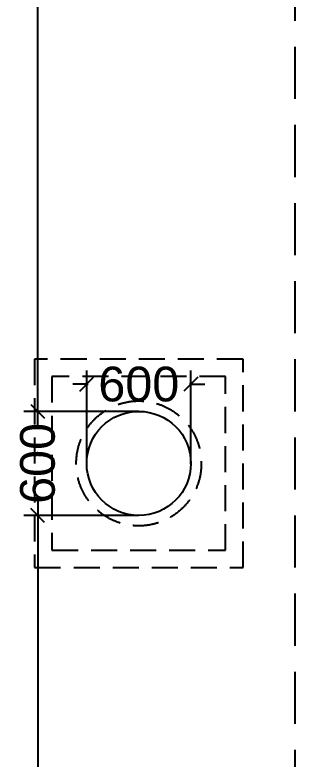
# Model space of a CAD drawing. Extents: x 6345096 to 6738923, y -6490958 to -6305885.
# Drawn here: x 6605836 to 6607450, y -6462958 to -6458670 of the extents above; entities that cross this region are included whole.
import ezdxf

# ---------------------------------------------------------------- set-up
doc = ezdxf.new("R2010")
doc.units = 0
doc.header["$LTSCALE"] = 600
doc.header["$MEASUREMENT"] = 0
doc.header["$PDMODE"] = 35
doc.linetypes.add('DASHED', pattern=[0.75, 0.5, -0.25])
doc.linetypes.add('HIDDEN', pattern=[0.375, 0.25, -0.125])
doc.layers.get('0').update_dxf_attribs({"linetype": 'CONTINUOUS'})
doc.layers.get('Defpoints').update_dxf_attribs({"linetype": 'CONTINUOUS'})
for name, color, linetype in [('chajja', 7, 'CONTINUOUS'), ('LA-column', 3, 'CONTINUOUS'), ('Working Dim', 5, 'CONTINUOUS')]:
    doc.layers.add(name, color=color, linetype=linetype)
doc.styles.add('ari', font='arial.ttf')
doc.dimstyles.new('int. dim', dxfattribs={"dimtxt": 200, "dimasz": 80, "dimexe": 80, "dimexo": 0, "dimgap": 70, "dimtad": 0, "dimdec": 0, "dimzin": 12, "dimdsep": 46, "dimtxsty": 'ari', "dimblk": 'OBLIQUE', "dimcen": 2, "dimdle": 80, "dimclrd": 256, "dimclre": 256, "dimclrt": 6, "dimadec": 0, "dimazin": 0, "dimtfac": 1, "dimtdec": 0, "dimtix": 1, "dimtmove": 2, "dimatfit": 3, "dimfxl": 1, "dimtolj": 1, "dimtzin": 0, "dimlwd": -1, "dimlwe": -1, "dimarcsym": 0})

# ---------------------------------------------------------------- blocks, each defined once
blk = doc.blocks.new('_Oblique')
at = {"color": 0, "linetype": 'ByBlock', "lineweight": -2}
blk.add_line((-0.5, -0.5), (0.5, 0.5), dxfattribs=at)
blk = doc.blocks.new('*D461')
at = {"layer": 'Defpoints', "color": 0, "transparency": 16777216}
for p in [(6605967.4, -6461553.9), (6606549.5, -6461553.9, -15.1), (6606549.5, -6467554, 3.3)]:
    blk.add_point(p, dxfattribs=at)
at = {"layer": 'Working Dim', "transparency": 16777216}
for p, q in [((6605967.4, -6461473.9), (6605967.4, -6464185.1)), ((6606549.5, -6461553.9), (6605887.4, -6461553.9)), ((6605967.4, -6467634), (6605967.4, -6464922.8)), ((6606549.5, -6467554), (6605887.4, -6467554))]:
    blk.add_line(p, q, dxfattribs=at)
at = {"layer": 'Working Dim', "transparency": 16777216, "xscale": 80, "yscale": 80, "zscale": 80}
for p, rotation in [((6605967.4, -6461553.9), 90), ((6605967.4, -6467554), 270)]:
    blk.add_blockref('_Oblique', p, dxfattribs=dict(at, rotation=rotation))
at = {"layer": 'Working Dim', "color": 6, "transparency": 16777216, "insert": (6605967.4, -6464553.9), "char_height": 200, "attachment_point": 5, "rotation": 90, "style": 'ari'}
blk.add_mtext('\\A1;6000', dxfattribs=at)
blk = doc.blocks.new('*D462')
at = {"layer": 'Defpoints', "color": 0, "transparency": 16777216}
for p in [(6605967.3, -6460953.9), (6606549.5, -6460953.9, -15.1), (6606549.5, -6461553.9, -15.1)]:
    blk.add_point(p, dxfattribs=at)
at = {"layer": 'Working Dim', "transparency": 16777216}
for p, q in [((6605967.3, -6460953.9), (6605967.3, -6460873.9)), ((6606549.5, -6460953.9), (6605887.3, -6460953.9)), ((6605967.3, -6460953.9), (6605967.3, -6460962.7)), ((6606549.5, -6461553.9), (6605887.3, -6461553.9)), ((6605967.3, -6461553.9), (6605967.3, -6461545)), ((6605967.3, -6461553.9), (6605967.3, -6461633.9))]:
    blk.add_line(p, q, dxfattribs=at)
at = {"layer": 'Working Dim', "transparency": 16777216, "xscale": 80, "yscale": 80, "zscale": 80}
for p, rotation in [((6605967.3, -6460953.9), 270), ((6605967.3, -6461553.9), 90)]:
    blk.add_blockref('_Oblique', p, dxfattribs=dict(at, rotation=rotation))
at = {"layer": 'Working Dim', "color": 6, "transparency": 16777216, "insert": (6605967.3, -6461253.9), "char_height": 200, "attachment_point": 5, "rotation": 90, "style": 'ari'}
blk.add_mtext('\\A1;600', dxfattribs=at)
blk = doc.blocks.new('*D463')
at = {"layer": 'Defpoints', "color": 0, "transparency": 16777216}
for p in [(6605939.4, -6455023.9, 6.5), (6605967.4, -6455023.9), (6606549.5, -6460953.9)]:
    blk.add_point(p, dxfattribs=at)
at = {"layer": 'Working Dim', "transparency": 16777216}
for p, q in [((6605967.4, -6454943.9), (6605967.4, -6457620.6)), ((6605939.4, -6455023.9), (6606047.4, -6455023.9)), ((6605967.4, -6461033.9), (6605967.4, -6458357.2)), ((6606549.5, -6460953.9), (6605887.4, -6460953.9))]:
    blk.add_line(p, q, dxfattribs=at)
at = {"layer": 'Working Dim', "transparency": 16777216, "xscale": 80, "yscale": 80, "zscale": 80}
for p, rotation in [((6605967.4, -6455023.9), 90), ((6605967.4, -6460953.9), 270)]:
    blk.add_blockref('_Oblique', p, dxfattribs=dict(at, rotation=rotation))
at = {"layer": 'Working Dim', "color": 6, "transparency": 16777216, "insert": (6605967.4, -6457988.9), "char_height": 200, "attachment_point": 5, "rotation": 90, "style": 'ari'}
blk.add_mtext('\\A1;5930', dxfattribs=at)
blk = doc.blocks.new('*D1365')
at = {"layer": 'Defpoints', "color": 0, "transparency": 16777216}
for p in [(6606849.5, -6460797.9), (6606249.5, -6461253.9), (6606849.5, -6461259.2)]:
    blk.add_point(p, dxfattribs=at)
at = {"layer": 'Working Dim', "transparency": 16777216}
for p, q in [((6606249.5, -6461253.9), (6606249.5, -6460717.9)), ((6606849.5, -6461259.2), (6606849.5, -6460717.9)), ((6606249.5, -6460797.9), (6606169.5, -6460797.9)), ((6606249.5, -6460797.9), (6606258.4, -6460797.9)), ((6606849.5, -6460797.9), (6606840.7, -6460797.9)), ((6606849.5, -6460797.9), (6606929.5, -6460797.9))]:
    blk.add_line(p, q, dxfattribs=at)
at = {"layer": 'Working Dim', "transparency": 16777216, "xscale": 80, "yscale": 80, "zscale": 80}
blk.add_blockref('_Oblique', (6606249.5, -6460797.9), dxfattribs=at)
at = {"layer": 'Working Dim', "transparency": 16777216, "xscale": 80, "yscale": 80, "zscale": 80, "rotation": 180}
blk.add_blockref('_Oblique', (6606849.5, -6460797.9), dxfattribs=at)
at = {"layer": 'Working Dim', "color": 6, "transparency": 16777216, "insert": (6606549.5, -6460797.9), "char_height": 200, "attachment_point": 5, "style": 'ari'}
blk.add_mtext('\\A1;600', dxfattribs=at)
blk = doc.blocks.new('A$C39C90E38')
at = {"layer": 'Working Dim', "color": 8, "linetype": 'HIDDEN'}
for points in [[(0, 1200), (0, 0), (1200, 0), (1200, 1200)], [(100, 1100), (100, 100), (1100, 100), (1100, 1100)]]:
    blk.add_lwpolyline(points, close=True, dxfattribs=at)
blk.add_circle((600, 600), 360, dxfattribs=at)

msp = doc.modelspace()

# ---------------------------------------------------------------- linework, layer by layer
at = {"layer": 'chajja', "color": 7, "linetype": 'DASHED'}
msp.add_line((6607449.435, -6468154.031, -26.593), (6607449.527, -6454803.92, -26.593), dxfattribs=at)
at = {"layer": 'LA-column', "color": 2}
msp.add_circle((6606549.529, -6461253.869), 300, dxfattribs=at)

# ---------------------------------------------------------------- block references
msp.add_blockref('A$C39C90E38', (6605949.528, -6461853.869))

# ---------------------------------------------------------------- dimensions: what is measured, and where the dimension line sits
at = {"layer": 'Working Dim'}
for base, p1, p2, picture, middle in [((6605967.414, -6455023.916), (6606549.459, -6460953.869), (6605939.44, -6455023.916, 6.452), '*D463', (6605967.414, -6457988.892)), ((6605967.327, -6460953.869), (6606549.529, -6461553.869, -15.129), (6606549.529, -6460953.869, -15.129), '*D462', (6605967.327, -6461253.869)), ((6605967.414, -6461553.869), (6606549.529, -6467553.965, 3.275), (6606549.529, -6461553.869, -15.129), '*D461', (6605967.414, -6464553.917))]:
    dim = msp.add_linear_dim(base=base, p1=p1, p2=p2, angle=90, dimstyle='int. dim', override={"dimtxt": 200}, dxfattribs=at)
    dim.commit()
    dim.dimension.update_dxf_attribs({"geometry": picture, "text_midpoint": middle})
dim = msp.add_linear_dim(base=(6606849.482, -6460797.915), p1=(6606249.529, -6461253.869), p2=(6606849.482, -6461259.178), dimstyle='int. dim', override={"dimtxt": 200}, dxfattribs=at)
dim.commit()
dim.dimension.update_dxf_attribs({"geometry": '*D1365', "text_midpoint": (6606549.506, -6460797.915)})

doc.saveas('drawing.dxf')
